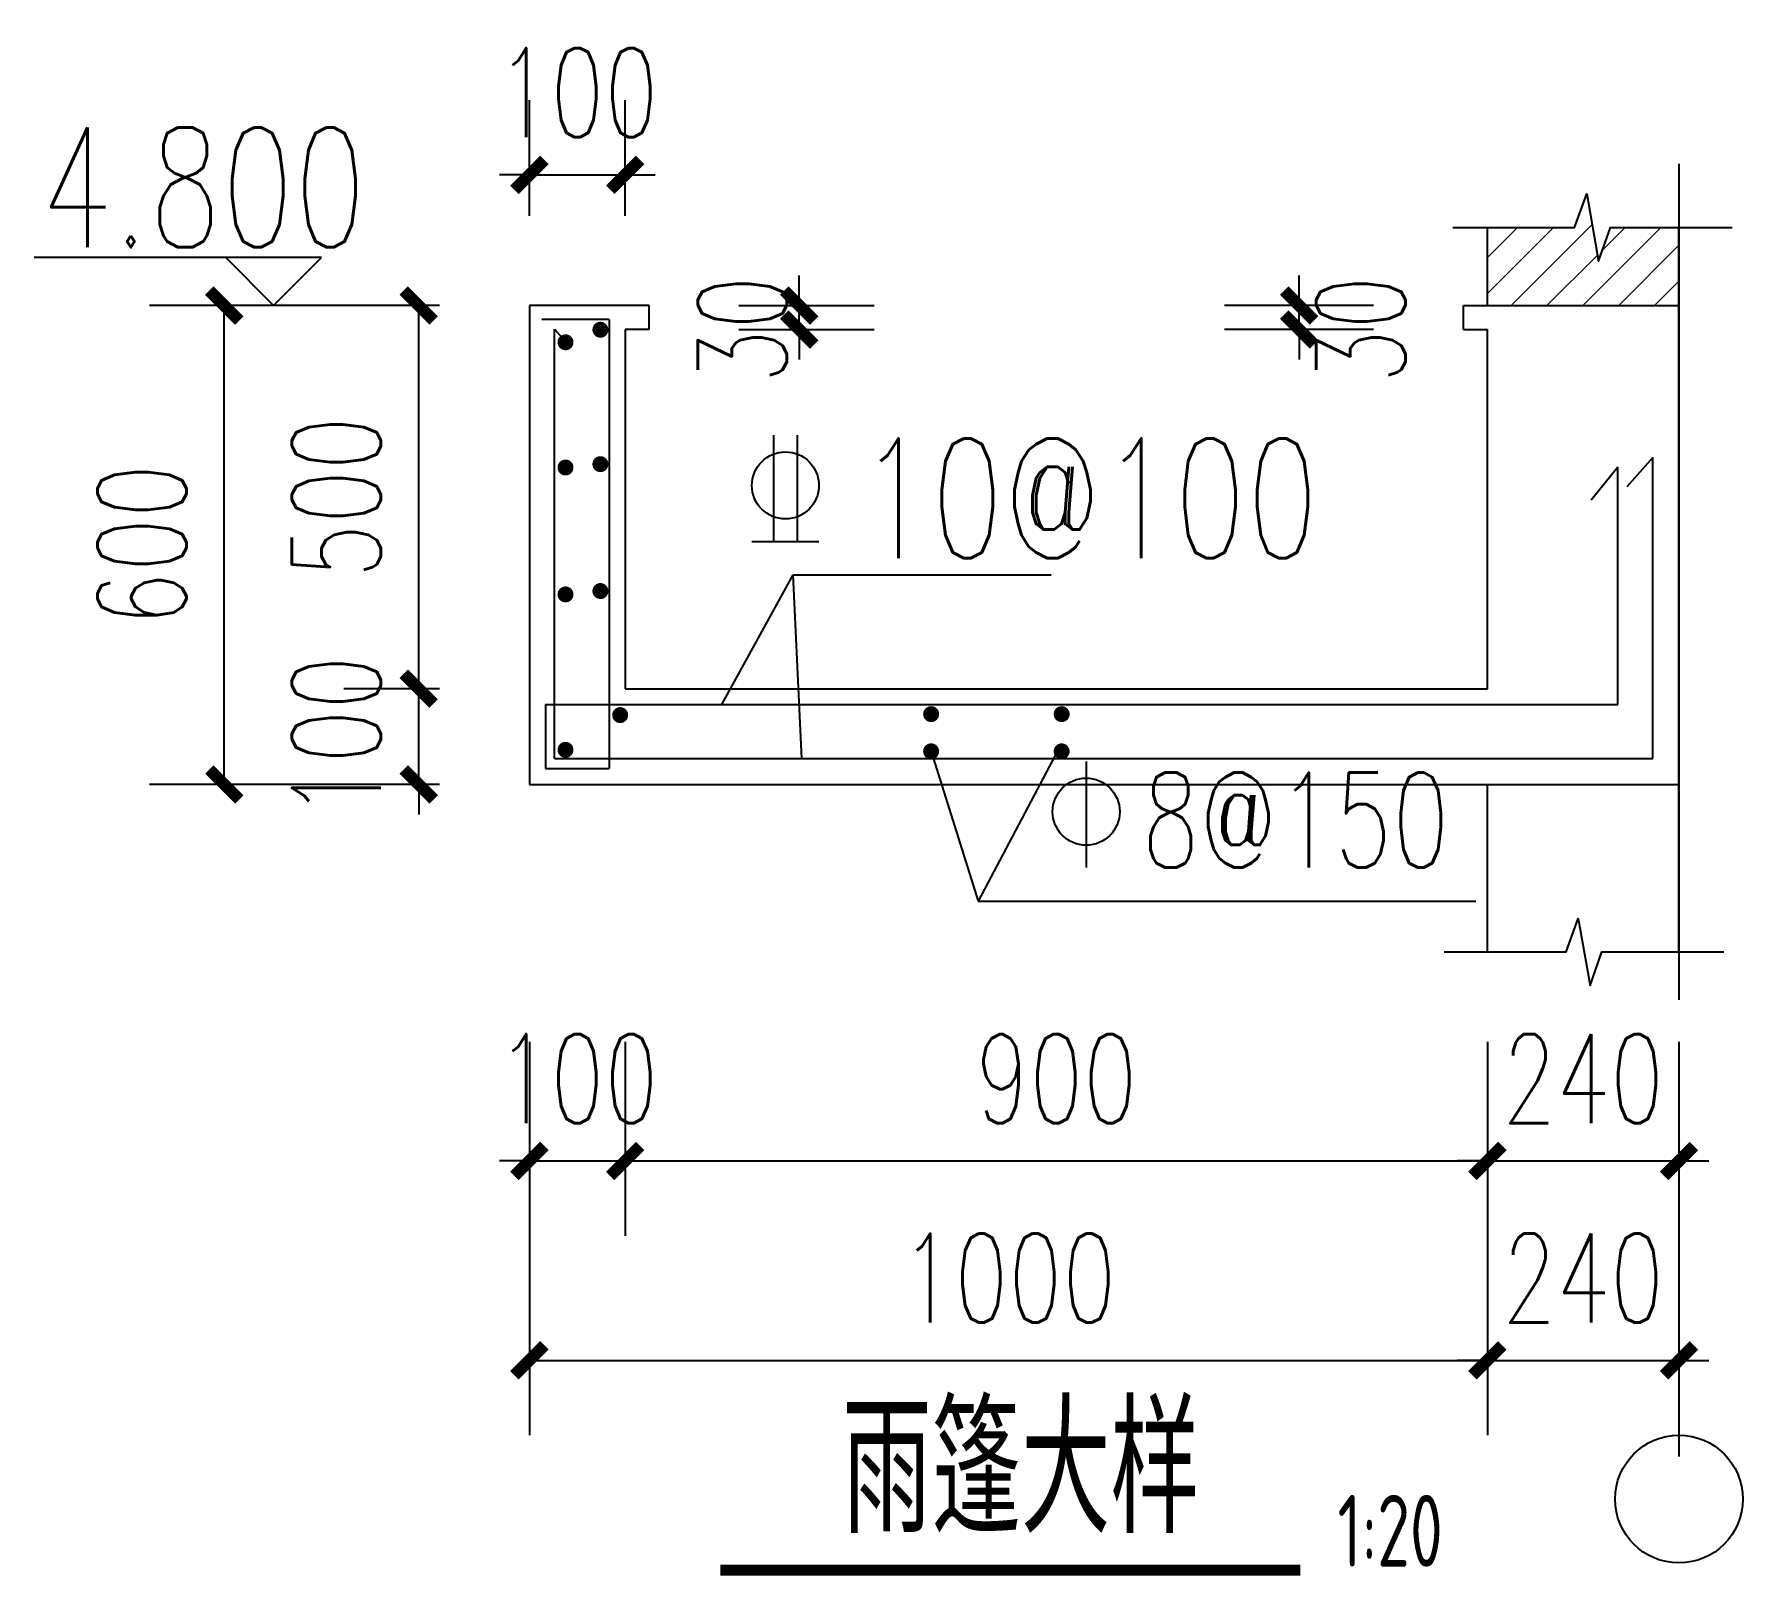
# Model space of a CAD drawing. Extents: x -89996 to 1006241, y -2176 to 440573.
# Drawn here: x 619552 to 630254, y 125589 to 135246 of the extents above; entities that cross this region are included whole.
import ezdxf

# ---------------------------------------------------------------- set-up
doc = ezdxf.new("R2010")
doc.units = 0
doc.header["$LTSCALE"] = 1000
doc.header["$MEASUREMENT"] = 0
doc.linetypes.add('DOTE', pattern=[2.42, 2, -0.2, 0.02, -0.2])
for name, color, linetype in [('AXIS', 3, 'Continuous'), ('AXIS_DIM', 3, 'Continuous'), ('DIM_ELEV', 3, 'Continuous'), ('DIM_LEAD', 3, 'Continuous'), ('DIM_SYMB', 3, 'Continuous'), ('DOTE', 1, 'DOTE'), ('PUB_DIM', 3, 'Continuous'), ('PUB_TEXT', 7, 'Continuous'), ('STPM_RBEAM_NUM', 7, 'Continuous'), ('WALL', 9, 'Continuous'), ('WINDOW', 4, 'Continuous'), ('钢筋', 1, 'Continuous')]:
    doc.layers.add(name, color=color, linetype=linetype)
doc.styles.add('_TCH_DIM', font='SIMPLEX', dxfattribs={"bigfont": 'GBCBIG'})
doc.styles.add('_TCH_DIM_T3', font='SIMPLEX', dxfattribs={"width": 0.705882, "bigfont": 'GBCBIG'})
doc.styles.add('TSSD_Label', font='tssdeng.shx', dxfattribs={"width": 0.7, "bigfont": 'hztxt.shx'})
doc.dimstyles.new('_TCH_ARCH&&50', dxfattribs={"dimtxt": 148.75, "dimasz": 50, "dimexe": 125, "dimexo": 150, "dimgap": 63.125, "dimtad": 1, "dimdec": 0, "dimzin": 0, "dimdsep": 46, "dimtxsty": '_TCH_DIM_T3', "dimblk": 'ARCHTICK', "dimcen": 0.09, "dimclrd": 3, "dimclre": 3, "dimclrt": 7, "dimazin": 2, "dimtfac": 1, "dimtdec": 0, "dimtix": 1, "dimtmove": 2, "dimatfit": 3, "dimfxl": 0, "dimtolj": 1, "dimtzin": 0, "dimarcsym": 0})

# ---------------------------------------------------------------- blocks, each defined once
blk = doc.blocks.new('_ArchTick')
at = {"color": 0, "linetype": 'ByBlock', "const_width": 0.4}
blk.add_lwpolyline([(-0.5, -0.5), (0.5, 0.5)], dxfattribs=at)
blk = doc.blocks.new('*D1171')
at = {"layer": 'Defpoints', "color": 0, "transparency": 16777216}
for p in [(667564.3, 185329.3), (667770.1, 185329.3), (667770.1, 185299.3)]:
    blk.add_point(p, dxfattribs=at)
at = {"layer": 'PUB_DIM', "color": 3, "lineweight": -2, "transparency": 16777216}
for p, q in [((667564.3, 185329.3), (667564.3, 185366.8)), ((667657.6, 185329.3), (667470.6, 185329.3)), ((667564.3, 185299.3), (667564.3, 185329.3)), ((667657.6, 185299.3), (667470.6, 185299.3)), ((667564.3, 185299.3), (667564.3, 185261.8))]:
    blk.add_line(p, q, dxfattribs=at)
at = {"layer": 'PUB_DIM', "color": 3, "lineweight": -2, "transparency": 16777216, "xscale": 37.5, "yscale": 37.5, "zscale": 37.5}
for p, rotation in [((667564.3, 185329.3), 270), ((667564.3, 185299.3), 90)]:
    blk.add_blockref('_ArchTick', p, dxfattribs=dict(at, rotation=rotation))
at = {"layer": 'PUB_DIM', "color": 7, "transparency": 16777216, "insert": (667641.6, 185299.3), "char_height": 111.56, "attachment_point": 5, "rotation": 90, "style": '_TCH_DIM_T3'}
blk.add_mtext('\\A1;30', dxfattribs=at)
blk = doc.blocks.new('*D1172')
at = {"layer": 'Defpoints', "color": 0, "transparency": 16777216}
for p in [(666750.1, 185329.3), (666938.1, 185329.3), (666750.1, 185299.3)]:
    blk.add_point(p, dxfattribs=at)
at = {"layer": 'PUB_DIM', "color": 3, "lineweight": -2, "transparency": 16777216}
for p, q in [((666938.1, 185329.3), (666938.1, 185366.8)), ((666862.6, 185329.3), (667031.8, 185329.3)), ((666938.1, 185299.3), (666938.1, 185329.3)), ((666862.6, 185299.3), (667031.8, 185299.3)), ((666938.1, 185299.3), (666938.1, 185261.8))]:
    blk.add_line(p, q, dxfattribs=at)
at = {"layer": 'PUB_DIM', "color": 3, "lineweight": -2, "transparency": 16777216, "xscale": 37.5, "yscale": 37.5, "zscale": 37.5}
for p, rotation in [((666938.1, 185329.3), 270), ((666938.1, 185299.3), 90)]:
    blk.add_blockref('_ArchTick', p, dxfattribs=dict(at, rotation=rotation))
at = {"layer": 'PUB_DIM', "color": 7, "transparency": 16777216, "insert": (666866.8, 185299.3), "char_height": 111.56, "attachment_point": 5, "rotation": 90, "style": '_TCH_DIM_T3'}
blk.add_mtext('\\A1;30', dxfattribs=at)
blk = doc.blocks.new('*D1173')
at = {"layer": 'Defpoints', "color": 0, "transparency": 16777216}
for p in [(666600.1, 184519.5), (667800.1, 184519.5), (667800.1, 184007.8)]:
    blk.add_point(p, dxfattribs=at)
at = {"layer": 'PUB_DIM', "color": 3, "lineweight": -2, "transparency": 16777216}
for p, q in [((666600.1, 184407), (666600.1, 183914)), ((667800.1, 184407), (667800.1, 183914)), ((666600.1, 184007.8), (667800.1, 184007.8))]:
    blk.add_line(p, q, dxfattribs=at)
at = {"layer": 'PUB_DIM', "color": 3, "lineweight": -2, "transparency": 16777216, "xscale": 37.5, "yscale": 37.5, "zscale": 37.5, "rotation": 180}
blk.add_blockref('_ArchTick', (666600.1, 184007.8), dxfattribs=at)
at = {"layer": 'PUB_DIM', "color": 3, "lineweight": -2, "transparency": 16777216, "xscale": 37.5, "yscale": 37.5, "zscale": 37.5}
blk.add_blockref('_ArchTick', (667800.1, 184007.8), dxfattribs=at)
at = {"layer": 'PUB_DIM', "color": 7, "transparency": 16777216, "insert": (667200.1, 184110.9), "char_height": 111.56, "attachment_point": 5, "style": '_TCH_DIM_T3'}
blk.add_mtext('\\A1;1000', dxfattribs=at)
blk = doc.blocks.new('*D1174')
at = {"layer": 'Defpoints', "color": 0, "transparency": 16777216}
for p in [(667800.1, 184519.5), (668040.1, 184519.5), (668040.1, 184007.8)]:
    blk.add_point(p, dxfattribs=at)
at = {"layer": 'PUB_DIM', "color": 3, "lineweight": -2, "transparency": 16777216}
for p, q in [((667800.1, 184407), (667800.1, 183914)), ((668040.1, 184407), (668040.1, 183914)), ((667800.1, 184007.8), (667762.6, 184007.8)), ((667800.1, 184007.8), (668040.1, 184007.8)), ((668040.1, 184007.8), (668077.6, 184007.8))]:
    blk.add_line(p, q, dxfattribs=at)
at = {"layer": 'PUB_DIM', "color": 3, "lineweight": -2, "transparency": 16777216, "xscale": 37.5, "yscale": 37.5, "zscale": 37.5}
blk.add_blockref('_ArchTick', (667800.1, 184007.8), dxfattribs=at)
at = {"layer": 'PUB_DIM', "color": 3, "lineweight": -2, "transparency": 16777216, "xscale": 37.5, "yscale": 37.5, "zscale": 37.5, "rotation": 180}
blk.add_blockref('_ArchTick', (668040.1, 184007.8), dxfattribs=at)
at = {"layer": 'PUB_DIM', "color": 7, "transparency": 16777216, "insert": (667920.1, 184110.9), "char_height": 111.56, "attachment_point": 5, "style": '_TCH_DIM_T3'}
blk.add_mtext('\\A1;240', dxfattribs=at)
blk = doc.blocks.new('*D1175')
at = {"layer": 'Defpoints', "color": 0, "transparency": 16777216}
for p in [(666600.1, 184519.5), (666720.1, 184519.5), (666720.1, 184257.6)]:
    blk.add_point(p, dxfattribs=at)
at = {"layer": 'PUB_DIM', "color": 3, "lineweight": -2, "transparency": 16777216}
for p, q in [((666600.1, 184407), (666600.1, 184163.9)), ((666720.1, 184407), (666720.1, 184163.9)), ((666600.1, 184257.6), (666562.6, 184257.6)), ((666600.1, 184257.6), (666720.1, 184257.6)), ((666720.1, 184257.6), (666757.6, 184257.6))]:
    blk.add_line(p, q, dxfattribs=at)
at = {"layer": 'PUB_DIM', "color": 3, "lineweight": -2, "transparency": 16777216, "xscale": 37.5, "yscale": 37.5, "zscale": 37.5}
blk.add_blockref('_ArchTick', (666600.1, 184257.6), dxfattribs=at)
at = {"layer": 'PUB_DIM', "color": 3, "lineweight": -2, "transparency": 16777216, "xscale": 37.5, "yscale": 37.5, "zscale": 37.5, "rotation": 180}
blk.add_blockref('_ArchTick', (666720.1, 184257.6), dxfattribs=at)
at = {"layer": 'PUB_DIM', "color": 7, "transparency": 16777216, "insert": (666660.1, 184360.7), "char_height": 111.56, "attachment_point": 5, "style": '_TCH_DIM_T3'}
blk.add_mtext('\\A1;100', dxfattribs=at)
blk = doc.blocks.new('*D1176')
at = {"layer": 'Defpoints', "color": 0, "transparency": 16777216}
for p in [(666720.1, 184519.5), (667800.1, 184519.5), (667800.1, 184257.6)]:
    blk.add_point(p, dxfattribs=at)
at = {"layer": 'PUB_DIM', "color": 3, "lineweight": -2, "transparency": 16777216}
for p, q in [((666720.1, 184407), (666720.1, 184163.9)), ((667800.1, 184407), (667800.1, 184163.9)), ((666720.1, 184257.6), (667800.1, 184257.6))]:
    blk.add_line(p, q, dxfattribs=at)
at = {"layer": 'PUB_DIM', "color": 3, "lineweight": -2, "transparency": 16777216, "xscale": 37.5, "yscale": 37.5, "zscale": 37.5, "rotation": 180}
blk.add_blockref('_ArchTick', (666720.1, 184257.6), dxfattribs=at)
at = {"layer": 'PUB_DIM', "color": 3, "lineweight": -2, "transparency": 16777216, "xscale": 37.5, "yscale": 37.5, "zscale": 37.5}
blk.add_blockref('_ArchTick', (667800.1, 184257.6), dxfattribs=at)
at = {"layer": 'PUB_DIM', "color": 7, "transparency": 16777216, "insert": (667260.1, 184360.7), "char_height": 111.56, "attachment_point": 5, "style": '_TCH_DIM_T3'}
blk.add_mtext('\\A1;900', dxfattribs=at)
blk = doc.blocks.new('*D1177')
at = {"layer": 'Defpoints', "color": 0, "transparency": 16777216}
for p in [(667800.1, 184519.5), (668040.1, 184519.5), (668040.1, 184257.6)]:
    blk.add_point(p, dxfattribs=at)
at = {"layer": 'PUB_DIM', "color": 3, "lineweight": -2, "transparency": 16777216}
for p, q in [((667800.1, 184407), (667800.1, 184163.9)), ((668040.1, 184407), (668040.1, 184163.9)), ((667800.1, 184257.6), (667762.6, 184257.6)), ((667800.1, 184257.6), (668040.1, 184257.6)), ((668040.1, 184257.6), (668077.6, 184257.6))]:
    blk.add_line(p, q, dxfattribs=at)
at = {"layer": 'PUB_DIM', "color": 3, "lineweight": -2, "transparency": 16777216, "xscale": 37.5, "yscale": 37.5, "zscale": 37.5}
blk.add_blockref('_ArchTick', (667800.1, 184257.6), dxfattribs=at)
at = {"layer": 'PUB_DIM', "color": 3, "lineweight": -2, "transparency": 16777216, "xscale": 37.5, "yscale": 37.5, "zscale": 37.5, "rotation": 180}
blk.add_blockref('_ArchTick', (668040.1, 184257.6), dxfattribs=at)
at = {"layer": 'PUB_DIM', "color": 7, "transparency": 16777216, "insert": (667920.1, 184360.7), "char_height": 111.56, "attachment_point": 5, "style": '_TCH_DIM_T3'}
blk.add_mtext('\\A1;240', dxfattribs=at)
blk = doc.blocks.new('*D1178')
at = {"layer": 'Defpoints', "color": 0, "transparency": 16777216}
for p in [(666461.4, 184849.3), (666600.1, 184849.3), (666600.1, 184729.3)]:
    blk.add_point(p, dxfattribs=at)
at = {"layer": 'PUB_DIM', "color": 3, "lineweight": -2, "transparency": 16777216}
for p, q in [((666461.4, 184849.3), (666461.4, 184886.8)), ((666487.6, 184849.3), (666367.7, 184849.3)), ((666461.4, 184729.3), (666461.4, 184849.3)), ((666487.6, 184729.3), (666367.7, 184729.3)), ((666461.4, 184729.3), (666461.4, 184691.8))]:
    blk.add_line(p, q, dxfattribs=at)
at = {"layer": 'PUB_DIM', "color": 3, "lineweight": -2, "transparency": 16777216, "xscale": 37.5, "yscale": 37.5, "zscale": 37.5}
for p, rotation in [((666461.4, 184849.3), 270), ((666461.4, 184729.3), 90)]:
    blk.add_blockref('_ArchTick', p, dxfattribs=dict(at, rotation=rotation))
at = {"layer": 'PUB_DIM', "color": 7, "transparency": 16777216, "insert": (666358.3, 184789.3), "char_height": 111.56, "attachment_point": 5, "rotation": 90, "style": '_TCH_DIM_T3'}
blk.add_mtext('\\A1;100', dxfattribs=at)
blk = doc.blocks.new('*D1179')
at = {"layer": 'Defpoints', "color": 0, "transparency": 16777216}
for p in [(666461.4, 185329.3), (666600.1, 185329.3), (666600.1, 184849.3)]:
    blk.add_point(p, dxfattribs=at)
at = {"layer": 'PUB_DIM', "color": 3, "lineweight": -2, "transparency": 16777216}
for p, q in [((666487.6, 185329.3), (666367.7, 185329.3)), ((666461.4, 184849.3), (666461.4, 185329.3)), ((666487.6, 184849.3), (666367.7, 184849.3))]:
    blk.add_line(p, q, dxfattribs=at)
at = {"layer": 'PUB_DIM', "color": 3, "lineweight": -2, "transparency": 16777216, "xscale": 37.5, "yscale": 37.5, "zscale": 37.5}
for p, rotation in [((666461.4, 185329.3), 90), ((666461.4, 184849.3), 270)]:
    blk.add_blockref('_ArchTick', p, dxfattribs=dict(at, rotation=rotation))
at = {"layer": 'PUB_DIM', "color": 7, "transparency": 16777216, "insert": (666358.3, 185089.3), "char_height": 111.56, "attachment_point": 5, "rotation": 90, "style": '_TCH_DIM_T3'}
blk.add_mtext('\\A1;500', dxfattribs=at)
blk = doc.blocks.new('*D1180')
at = {"layer": 'Defpoints', "color": 0, "transparency": 16777216}
for p in [(666217.9, 185329.3), (666540.1, 185329.3), (666540.1, 184729.3)]:
    blk.add_point(p, dxfattribs=at)
at = {"layer": 'PUB_DIM', "color": 3, "lineweight": -2, "transparency": 16777216}
for p, q in [((666427.6, 185329.3), (666124.1, 185329.3)), ((666217.9, 184729.3), (666217.9, 185329.3)), ((666427.6, 184729.3), (666124.1, 184729.3))]:
    blk.add_line(p, q, dxfattribs=at)
at = {"layer": 'PUB_DIM', "color": 3, "lineweight": -2, "transparency": 16777216, "xscale": 37.5, "yscale": 37.5, "zscale": 37.5}
for p, rotation in [((666217.9, 185329.3), 90), ((666217.9, 184729.3), 270)]:
    blk.add_blockref('_ArchTick', p, dxfattribs=dict(at, rotation=rotation))
at = {"layer": 'PUB_DIM', "color": 7, "transparency": 16777216, "insert": (666114.7, 185029.3), "char_height": 111.56, "attachment_point": 5, "rotation": 90, "style": '_TCH_DIM_T3'}
blk.add_mtext('\\A1;600', dxfattribs=at)
blk = doc.blocks.new('*D1181')
at = {"layer": 'Defpoints', "color": 0, "transparency": 16777216}
for p in [(666720.1, 185493), (666600.1, 185329.3), (666720.1, 185329.3)]:
    blk.add_point(p, dxfattribs=at)
at = {"layer": 'PUB_DIM', "color": 3, "lineweight": -2, "transparency": 16777216}
for p, q in [((666600.1, 185441.8), (666600.1, 185586.7)), ((666720.1, 185441.8), (666720.1, 185586.7)), ((666600.1, 185493), (666562.6, 185493)), ((666600.1, 185493), (666720.1, 185493)), ((666720.1, 185493), (666757.6, 185493))]:
    blk.add_line(p, q, dxfattribs=at)
at = {"layer": 'PUB_DIM', "color": 3, "lineweight": -2, "transparency": 16777216, "xscale": 37.5, "yscale": 37.5, "zscale": 37.5}
blk.add_blockref('_ArchTick', (666600.1, 185493), dxfattribs=at)
at = {"layer": 'PUB_DIM', "color": 3, "lineweight": -2, "transparency": 16777216, "xscale": 37.5, "yscale": 37.5, "zscale": 37.5, "rotation": 180}
blk.add_blockref('_ArchTick', (666720.1, 185493), dxfattribs=at)
at = {"layer": 'PUB_DIM', "color": 7, "transparency": 16777216, "insert": (666660.1, 185596.1), "char_height": 111.56, "attachment_point": 5, "style": '_TCH_DIM_T3'}
blk.add_mtext('\\A1;100', dxfattribs=at)
blk = doc.blocks.new('HFGHFHFHGH')
at = {"lineweight": 5}
h = blk.add_hatch(dxfattribs=at)
h.set_pattern_fill('ANSI31', color=8, scale=20, style=0)
h.set_pattern_definition([(45, (-841787.574, 3134042.304), (-22.4506403, 22.4506403), [])])
h.paths.add_polyline_path([(668040.1, 185427.1), (667954.3, 185427.1), (667939.4, 185385.1), (667924.6, 185469.1), (667909.3, 185427.1), (667800.1, 185427.1), (667800.1, 185329.3), (668040.1, 185329.3)])
for p, q in [((666750.1, 185329.3), (666600.1, 185329.3)), ((666600.1, 185329.3), (666600.1, 184729.3)), ((666750.1, 185299.3), (666750.1, 185329.3)), ((667770.1, 185329.3), (668040.1, 185329.3)), ((667770.1, 185299.3), (667770.1, 185329.3)), ((668040.1, 184729.3), (668040.1, 185329.3)), ((666720.1, 185299.3), (666720.1, 184849.3)), ((666750.1, 185299.3), (666720.1, 185299.3)), ((667770.1, 185299.3), (667800.1, 185299.3)), ((667800.1, 184849.3), (667800.1, 185299.3)), ((666720.1, 184849.3), (667800.1, 184849.3)), ((666600.1, 184729.3), (668040.1, 184729.3))]:
    blk.add_line(p, q)
at = {"layer": 'AXIS'}
blk.add_line((668040.1, 184021.9), (668040.1, 183887.3), dxfattribs=at)
blk.add_circle((668040.1, 183834), 80, dxfattribs=at)
at = {"layer": 'DIM_ELEV'}
for p, q in [((666339.7, 185389.3), (665979.7, 185389.3)), ((666279.7, 185329.3), (666219.7, 185389.3)), ((666279.7, 185329.3), (666339.7, 185389.3)), ((666419.7, 185329.3), (666219.7, 185329.3))]:
    blk.add_line(p, q, dxfattribs=at)
at = {"layer": 'DIM_LEAD'}
for p, q in [((666841, 184829.3), (666930.6, 184991.9)), ((666941.4, 184761.7), (666930.6, 184991.9)), ((666930.6, 184991.9), (667253.5, 184991.9)), ((667103.3, 184770.8), (667162.4, 184583.2)), ((667263.4, 184774.4), (667162.4, 184583.2)), ((667162.4, 184583.2), (667785.5, 184583.2))]:
    blk.add_line(p, q, dxfattribs=at)
at = {"layer": 'DIM_SYMB'}
for points in [[(667756.7, 185427.1), (667909.3, 185427.1), (667924.6, 185469.1), (667939.4, 185385.1), (667954.3, 185427.1), (668106.9, 185427.1)], [(667746, 184519.5), (667898.6, 184519.5), (667913.9, 184561.5), (667928.7, 184477.5), (667943.6, 184519.5), (668096.2, 184519.5)]]:
    blk.add_lwpolyline(points, dxfattribs=at)
at = {"layer": 'DOTE'}
blk.add_line((668040.1, 185506.7), (668040.1, 184459.5), dxfattribs=at)
at = {"layer": 'PUB_TEXT'}
for p, q in [((666905.9, 185166.9), (666905.9, 185033.9)), ((666935.7, 185166.9), (666935.7, 185033.9)), ((666878.8, 185033.9), (666962.8, 185033.9)), ((667297.5, 184758.2), (667297.5, 184625.2))]:
    blk.add_line(p, q, dxfattribs=at)
for centre in [(666920.8, 185103.9), (667297.5, 184695.2)]:
    blk.add_circle(centre, 42, dxfattribs=at)
at = {"layer": 'WALL'}
for p, q in [((667800.1, 185329.3), (667800.1, 185427.1)), ((668040.1, 185329.3), (668040.1, 185427.1))]:
    blk.add_line(p, q, dxfattribs=at)
at = {"layer": 'WINDOW'}
for p, q in [((667800.1, 184519.5), (667800.1, 184729.3)), ((668040.1, 184519.5), (668040.1, 184729.3))]:
    blk.add_line(p, q, dxfattribs=at)
at = {"layer": '钢筋'}
for p, q in [((666700.1, 185311.9), (666615.5, 185311.9)), ((666631.6, 185299.7), (666648.7, 185280.3)), ((666631.6, 184761.7), (666631.6, 185299.7)), ((666700.1, 185311.9), (666700.1, 184749.3)), ((667963.6, 185126.7), (667930, 185085.4)), ((667963.6, 184829.3), (667963.6, 185126.7)), ((668007.2, 185138.9), (667974.8, 185102.1)), ((668007.2, 184761.7), (668007.2, 185138.9)), ((666620.1, 184829.3), (666620.1, 184749.3)), ((666620.1, 184829.3), (667800.1, 184829.3)), ((667800.1, 184829.3), (667963.6, 184829.3)), ((666631.6, 184761.7), (667983.2, 184761.7)), ((667983.2, 184761.7), (668007.2, 184761.7)), ((666620.1, 184749.3), (666700.1, 184749.3))]:
    blk.add_line(p, q, dxfattribs=at)
at = {"layer": '钢筋', "const_width": 10}
for points in [[(666640.3, 185283.3, 1), (666650.3, 185283.3, 1)], [(666684, 185299, 1), (666694, 185299, 1)], [(666640.3, 185126.4, 1), (666650.3, 185126.4, 1)], [(666684, 185130.6, 1), (666694, 185130.6, 1)], [(666640.3, 184967.4, 1), (666650.3, 184967.4, 1)], [(666684, 184971.6, 1), (666694, 184971.6, 1)], [(666708.8, 184816.2, 1), (666718.8, 184816.2, 1)], [(667098.3, 184817.4, 1), (667108.3, 184817.4, 1)], [(667261.8, 184817.4, 1), (667271.8, 184817.4, 1)], [(666640.3, 184772.7, 1), (666650.3, 184772.7, 1)], [(667098.3, 184770.8, 1), (667108.3, 184770.8, 1)], [(667261.8, 184770.8, 1), (667271.8, 184770.8, 1)]]:
    blk.add_lwpolyline(points, format="xyb", close=True, dxfattribs=at)
at = {"layer": 'PUB_TEXT', "style": '_TCH_DIM', "width": 0.705882}
for s, height, p in [('4.800', 150, (665987.4, 185402.4)), ('10@100', 150, (667012.5, 185012.9)), ('8@150', 119, (667367.5, 184625.2))]:
    blk.add_text(s, height=height, dxfattribs=at).set_placement(p)
at = {"layer": 'PUB_DIM'}
for p1, p2, distance, text, picture, middle in [((666600.1, 185329.3), (666720.1, 185329.3), 163.6, '100', '*D1181', (666660.1, 185596.1)), ((666540.1, 184729.3), (666540.1, 185329.3), 322.2, '600', '*D1180', (666114.7, 185029.3)), ((666600.1, 184849.3), (666600.1, 185329.3), 138.6, '500', '*D1179', (666358.3, 185089.3)), ((666600.1, 184729.3), (666600.1, 184849.3), 138.6, '100', '*D1178', (666358.3, 184789.3)), ((666600.1, 184519.5), (666720.1, 184519.5), -261.9, '100', '*D1175', (666660.1, 184360.7)), ((666600.1, 184519.5), (667800.1, 184519.5), -511.7, '1000', '*D1173', (667200.1, 184110.9)), ((666720.1, 184519.5), (667800.1, 184519.5), -261.9, '900', '*D1176', (667260.1, 184360.7)), ((667800.1, 184519.5), (668040.1, 184519.5), -511.7, '240', '*D1174', (667920.1, 184110.9)), ((667800.1, 184519.5), (668040.1, 184519.5), -261.9, '240', '*D1177', (667920.1, 184360.7))]:
    dim = blk.add_aligned_dim(p1=p1, p2=p2, distance=distance, text=text, dimstyle='_TCH_ARCH&&50', override={"dimscale": 0.75}, dxfattribs=at)
    dim.commit()
    dim.dimension.update_dxf_attribs({"geometry": picture, "text_midpoint": middle})
for base, p1, p2, picture, middle in [((666938.1, 185329.3), (666750.1, 185299.3), (666750.1, 185329.3), '*D1172', (666866.8, 185299.3)), ((667564.3, 185329.3), (667770.1, 185299.3), (667770.1, 185329.3), '*D1171', (667641.6, 185299.3))]:
    dim = blk.add_linear_dim(base=base, p1=p1, p2=p2, angle=90, text='30', dimstyle='_TCH_ARCH&&50', override={"dimscale": 0.75}, dxfattribs=at)
    dim.commit()
    dim.dimension.update_dxf_attribs({"geometry": picture, "text_midpoint": middle, "dimtype": 129})

msp = doc.modelspace()

# ---------------------------------------------------------------- linework, layer by layer
at = {"layer": 'DIM_SYMB', "const_width": 70}
msp.add_lwpolyline([(623849.66, 125623.74), (627483.39, 125623.74)], dxfattribs=at)

# ---------------------------------------------------------------- block references
at = {"layer": 'AXIS_DIM', "xscale": 5.000010000000001, "yscale": 5.000010000000001, "zscale": 5.000010000000001}
msp.add_blockref('HFGHFHFHGH', (-2710353.28, -793102.26), dxfattribs=at)

# ---------------------------------------------------------------- texts
at = {"layer": 'DIM_SYMB', "style": 'TSSD_Label', "width": 0.7}
msp.add_text('雨篷大样', height=800, rotation=360, dxfattribs=at).set_placement((624612.87, 125855.8))
at = {"layer": 'STPM_RBEAM_NUM', "style": 'TSSD_Label', "width": 0.7}
msp.add_text('1:20', height=450, rotation=360, dxfattribs=at).set_placement((627715.6, 125645.88))

doc.saveas('drawing.dxf')
